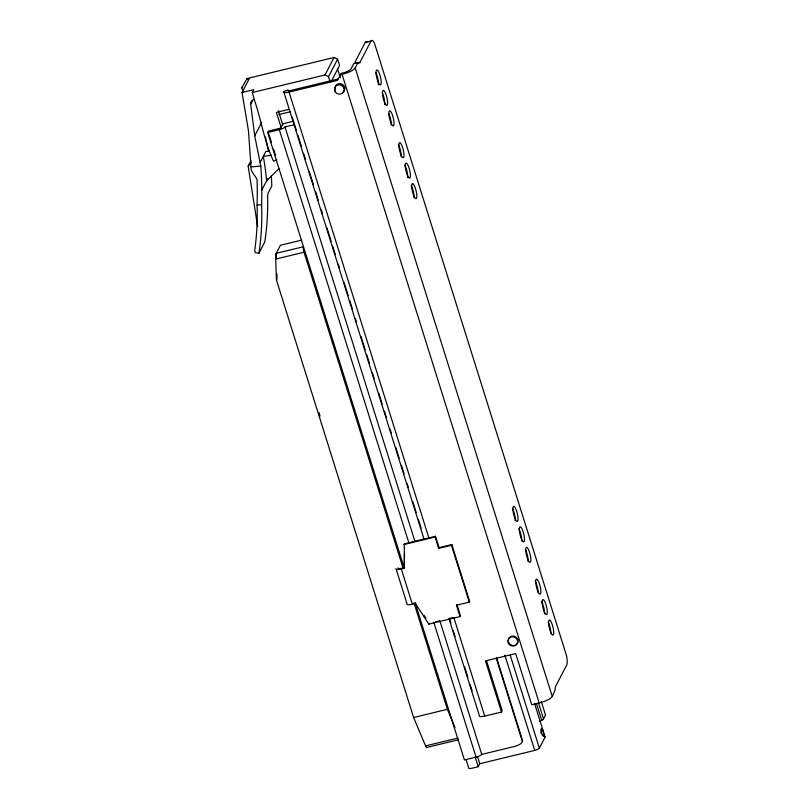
<?xml version="1.0" encoding="UTF-8"?>
<svg xmlns="http://www.w3.org/2000/svg" width="809" height="809" viewBox="0 0 809 809"><rect width="100%" height="100%" fill="white"/><g stroke="black" fill="none" stroke-linecap="round" stroke-linejoin="round"><path stroke-width="1.21" d="M458.45 739.79L427.112 747.364A4.439 1.072 76.4 0 1 425.554 745.888L413.621 717.492L276.456 280.045L275.667 258.496L276.132 253.632A4.439 1.072 76.4 0 1 276.243 253.318L280.43 245.248L301.737 240.091M243.226 92.368L241.8 87.817L242.204 87.048M331.063 81.83L339.547 65.458L337.586 59.199L334.056 57.49L247.048 78.534L246.644 79.312L249.223 78.685L242.053 92.529L248.434 130.593L250.891 164.743C249.88 171.103 254.461 174.461 256.918 179.214A7.342 7.139 -63.8 0 1 257.06 180.407A338.455 329.091 -63.8 0 1 257.07 205.173A281.492 263.319 27.4 0 1 254.764 249.92L255.179 252.58L258.91 253.288L264.796 241.931A286.123 267.648 27.4 0 0 267.607 196.597L267.931 193.391L271.824 185.908A286.123 267.648 27.4 0 0 271.288 175.937M276.931 159.838L273.543 161.213C264.442 142.313 261.651 121.38 254.946 101.691L252.307 92.539L253.783 89.688L242.053 92.529M258.91 253.288A286.123 267.648 27.4 0 0 261.62 204.748A343.815 334.309 -63.8 0 0 261.803 190.054A344.452 334.926 -63.8 0 0 260.771 166.017L254.724 135.872L250.689 104.26L252.59 100.609M254.724 135.872L261.752 122.311M283.666 91.498L288.115 89.981L287.852 90.487A2.467 0.637 -17.4 0 0 289.784 90.689L337.98 79.029L337.252 80.425L289.056 92.084A6.907 1.79 -17.4 0 1 283.666 91.498L424.189 539.633M257.677 226.601L248.161 166.158L251.012 160.657M404.379 568.454L267.678 132.514L268.396 131.119L280.642 128.075L282.978 123.787L292.797 121.411M260.154 162.478L265.807 151.556L269.346 151.071M261.803 190.054L267.688 178.698M252.307 92.539L325.006 74.954L334.056 57.49M329.839 80.839L328.535 76.673L337.586 59.199M358.043 62.435L353.846 63.446L350.985 68.967A7.402 1.911 -17.4 0 1 342.804 72.972L341.368 73.326L340.65 74.711L342.086 74.367A11.842 3.064 -17.4 0 0 355.181 67.946L358.043 62.435L358.498 62.738A12.337 2.963 76.4 0 0 359.985 62.323L371.018 41.037A12.337 2.963 76.4 0 1 374.537 43.373L566.644 656.028A12.337 2.963 76.4 0 1 566.694 665.059L555.652 686.345A12.337 2.963 76.4 0 0 555.136 689.804L552.274 696.519A11.842 3.064 -17.4 0 1 539.178 702.93L531.735 704.73L515.697 653.581L485.451 660.902L501.489 712.051L484.733 716.107A6.907 1.79 -17.4 0 1 479.343 715.51L449.116 619.138M334.693 90.618L335.3 89.455A4.935 4.611 27.4 0 1 338.051 83.934A4.935 4.611 27.4 0 1 344.209 86.29A4.935 4.611 27.4 0 1 342.743 92.307M368.348 41.663A15.27 10.153 86.4 0 0 365.84 41.835A12.337 2.963 76.4 0 0 365.203 42.452L355.05 62.02L356.172 62.606L355.798 63.345M344.007 88.373L344.604 87.21M276.456 280.045L277.052 278.903L276.88 274.089M395.935 568.434A6.907 1.79 -17.4 0 0 401.325 569.02L404.348 568.292L404.298 543.82L435.475 536.276L439.044 547.642L438.66 548.371L451.452 545.276L451.837 544.548L439.044 547.642M404.348 568.292L404.48 553.811M438.66 548.371L435.09 537.004L435.475 536.276M396.299 569.607L406.978 603.666A6.907 1.79 -17.4 0 0 412.368 604.262L415.401 603.524L415.775 602.796M415.401 603.524L428.861 624.113L429.245 623.385M460.048 616.569L456.478 605.203L456.863 604.475L460.422 615.841L460.048 616.569L428.861 624.113M456.478 605.203L469.281 602.108L469.655 601.38L451.837 544.548M508.153 642.568L508.517 641.871A4.935 4.611 27.4 0 1 511.268 636.339A4.935 4.611 27.4 0 1 517.426 638.695A4.935 4.611 27.4 0 1 515.97 644.722M517.467 640.313L517.831 639.616M501.489 712.051L502.207 710.656L486.543 660.7M466.045 759.449L468.684 767.883A4.197 1.082 -17.4 0 0 471.96 768.237L478.24 766.72L479.808 763.706L477.543 756.476M539.724 721.416L541.717 720.344A5.673 1.466 -17.4 0 0 543.517 718.918L545.519 715.055L541.373 701.808M479.808 763.706L534.719 750.418A4.197 1.082 -17.4 0 0 539.36 748.143L545.104 737.07L534.516 703.314M241.8 87.817L247.048 78.534M337.252 80.425L341.368 73.326M248.161 166.158L251.124 162.649M278.842 168.828L266.586 180.832A286.123 267.648 27.4 0 0 263.309 156.38L271.571 155.227M365.203 42.452L371.018 41.037M355.363 63.496L359.985 62.323M288.671 109.427L276.405 112.39L281.249 127.842M290.542 111.723L280.743 114.089A4.197 1.082 -17.4 0 0 278.883 114.666M267.678 132.514L279.307 129.693A5.178 1.345 -17.4 0 0 284.99 126.962L294.547 124.657M276.243 253.318L303.466 246.735A4.439 1.072 76.4 0 0 304.032 252.226L403.115 568.221M304.032 252.226L275.677 259.082L275.667 257.879M403.913 544.548L435.09 537.004M404.733 567.554L401.709 568.292A4.561 1.183 -17.4 0 1 398.139 567.898M412.752 603.524L414.774 603.039M435.384 621.899L439.065 621.009M448.884 618.632L452.565 617.742M413.621 717.492L447.367 709.331L455.002 727.503M425.554 745.888L458.086 738.02M415.32 603.383L464.417 759.934L476.056 757.123A5.178 1.345 -17.4 0 0 481.739 754.393L513.968 746.596A6.907 1.79 -17.4 0 0 521.603 742.854L522.654 740.832L496.605 657.737M251.417 166.897L260.771 166.017M257.07 205.173L261.62 204.748M325.006 74.954L328.535 76.673M423.855 615.143L425.878 618.238M355.181 67.946L552.274 696.519M342.086 74.367L539.178 702.93M538.369 702.515L543.517 718.918M337.414 68.472L340.336 77.765M536.569 703.931L541.717 720.344M510.257 655.32L539.36 748.143M504.877 655.229L534.719 750.418M496.21 658.101L522.27 741.206M451.452 545.276L469.281 602.108M289.056 92.084L428.841 537.874M453.788 617.439L484.733 716.107M292.251 117.224L296.407 130.471M297.914 135.295L301.322 146.136M303.587 153.366L305.478 159.393M309.25 171.447L313.407 184.695M315.672 191.925L318.321 200.359M321.345 210.006L322.478 213.616M327.008 228.077L331.164 241.335M332.681 246.148L335.32 254.592M338.344 264.23L339.477 267.84M344.017 282.301L348.173 295.558M349.68 300.382L352.33 308.816M355.353 318.453L356.486 322.063M361.016 336.524L365.172 349.781M366.689 354.605L369.329 363.039M372.352 372.676L374.243 378.703M378.774 393.164L382.182 404.004M384.447 411.235L386.338 417.262M390.11 429.306L391.243 432.926M395.783 447.387L399.181 458.228M401.446 465.458L404.096 473.892M407.119 483.529L408.252 487.149M412.782 501.61L416.18 512.451M418.455 519.681L421.095 528.115M449.814 619.694L450.947 623.314M453.212 630.545L455.103 636.562M464.548 666.687L467.946 677.538M470.211 684.768L472.102 690.785M284.99 126.962L414.896 541.241M439.823 620.715L481.739 754.393M278.296 110.651L282.766 124.91M279.307 129.693L408.838 542.758M433.755 622.242L476.056 757.123M475.217 757.082L478.24 766.72M268.78 133.849L271.379 142.121M273.604 149.2L275.454 155.116M414.087 603.201L447.367 709.331M401.325 569.02L412.368 604.262M318.938 412.499L320.071 416.099M265.504 137.004L268.477 151.546M276.132 253.632L276.263 257.242M544.022 736.402A4.197 1.082 -17.4 0 1 545.104 737.07M540.867 732.206A3.944 0.951 76.4 0 1 541.14 733.399M535.214 581.145A7.766 1.871 76.4 0 1 538.086 592.603M541.625 601.603A7.766 1.871 76.4 0 1 544.457 613.839M548.047 622.06A7.766 1.871 76.4 0 1 550.919 633.518M512.4 508.396A7.766 1.871 76.4 0 1 515.232 520.642M518.822 528.864A7.766 1.871 76.4 0 1 521.643 541.1M525.638 550.08A7.766 1.871 76.4 0 1 528.055 561.557M404.763 165.137A7.766 1.871 76.4 0 1 407.584 177.373M398.352 144.669A7.766 1.871 76.4 0 1 401.173 156.916M411.184 185.595A7.766 1.871 76.4 0 1 414.006 197.831M388.775 113.604A7.766 1.871 76.4 0 1 391.192 125.082M382.364 93.146A7.766 1.871 76.4 0 1 384.781 104.624M375.942 72.689A7.766 1.871 76.4 0 1 378.248 84.803M514.595 645.289A4.935 4.611 27.4 0 1 513.857 645.41M512.33 645.309A4.935 4.611 27.4 0 1 511.591 645.086M510.894 644.753A4.935 4.611 27.4 0 1 510.246 644.328M509.185 643.216A4.935 4.611 27.4 0 1 508.8 642.568M250.689 104.26A4.935 4.611 27.4 0 1 254.097 99.396M541.1 730.416A3.944 0.951 76.4 0 0 543.264 736.129A3.944 0.951 76.4 0 0 542.768 730.325A3.944 0.951 76.4 0 0 541.1 730.416M535.791 582.965A7.766 1.871 76.4 0 0 540.048 594.211A7.766 1.871 76.4 0 0 539.077 582.773A7.766 1.871 76.4 0 0 535.791 582.965M542.202 603.423A7.766 1.871 76.4 0 0 546.469 614.678A7.766 1.871 76.4 0 0 545.488 603.241A7.766 1.871 76.4 0 0 542.202 603.423M548.623 623.881A7.766 1.871 76.4 0 0 552.881 635.136A7.766 1.871 76.4 0 0 551.91 623.699A7.766 1.871 76.4 0 0 548.623 623.881M512.977 510.216A7.766 1.871 76.4 0 0 517.234 521.471A7.766 1.871 76.4 0 0 516.263 510.034A7.766 1.871 76.4 0 0 512.977 510.216M519.398 530.674A7.766 1.871 76.4 0 0 523.656 541.929A7.766 1.871 76.4 0 0 522.675 530.492A7.766 1.871 76.4 0 0 519.398 530.674M525.81 551.131A7.766 1.871 76.4 0 0 530.067 562.386A7.766 1.871 76.4 0 0 529.096 550.949A7.766 1.871 76.4 0 0 525.81 551.131M411.761 187.405A7.766 1.871 76.4 0 0 416.018 198.66A7.766 1.871 76.4 0 0 415.037 187.223A7.766 1.871 76.4 0 0 411.761 187.405M398.928 146.49A7.766 1.871 76.4 0 0 403.185 157.745A7.766 1.871 76.4 0 0 402.204 146.308A7.766 1.871 76.4 0 0 398.928 146.49M405.339 166.947A7.766 1.871 76.4 0 0 409.597 178.202A7.766 1.871 76.4 0 0 408.626 166.765A7.766 1.871 76.4 0 0 405.339 166.947M382.526 94.208A7.766 1.871 76.4 0 0 386.793 105.453A7.766 1.871 76.4 0 0 385.812 94.016A7.766 1.871 76.4 0 0 382.526 94.208M388.947 114.666A7.766 1.871 76.4 0 0 393.204 125.921A7.766 1.871 76.4 0 0 392.234 114.484A7.766 1.871 76.4 0 0 388.947 114.666M376.114 73.74A7.766 1.871 76.4 0 0 380.372 84.996A7.766 1.871 76.4 0 0 379.401 73.558A7.766 1.871 76.4 0 0 376.114 73.74M508.689 643.701A4.935 4.611 27.4 0 0 517.113 643.863A4.935 4.611 27.4 0 0 512.643 636.754A4.935 4.611 27.4 0 0 508.689 643.701M335.229 91.761A4.935 4.611 27.4 0 0 343.653 91.913A4.935 4.611 27.4 0 0 339.173 84.814A4.935 4.611 27.4 0 0 335.229 91.761"/></g></svg>
